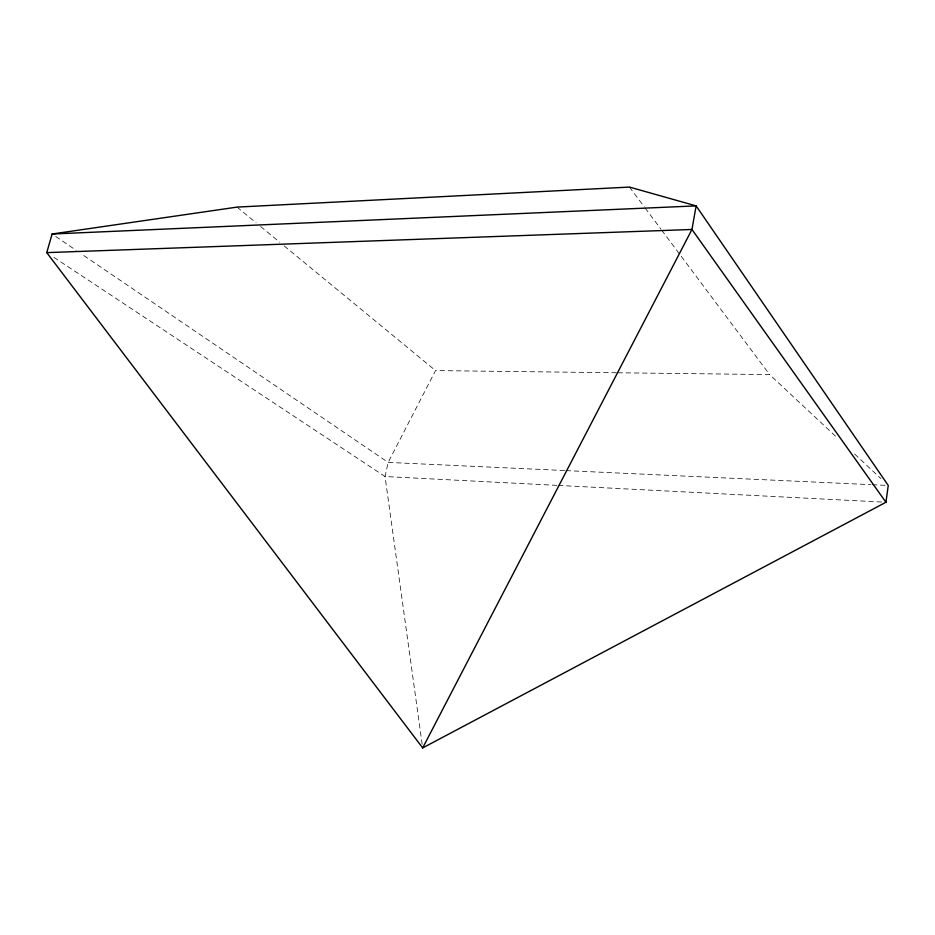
<?xml version="1.0" encoding="UTF-8"?>
<svg xmlns="http://www.w3.org/2000/svg" width="935" height="935" viewBox="0 0 935 935"><rect width="100%" height="100%" fill="white"/><g stroke="black" fill="none" stroke-linecap="round" stroke-linejoin="round"><path stroke-width="0.7" stroke-dasharray="4.67 3.51" d="M616.434 372.749L435.535 370.587L388.165 462.404L385.045 476.523L422.281 745.125M617.895 372.773L769.622 374.584L836.696 437.276M564.576 470.539L388.165 462.404L81.018 253.654M566.037 470.609L870.754 484.657M872.215 484.716L885.34 485.323M556.863 485.358L385.045 476.523L52.839 256.657M558.324 485.429L883.037 502.107M55.726 236.461L76.203 250.381M237.046 207.102L256.108 222.799M260.596 226.492L279.659 242.2M284.147 245.893L435.535 370.587M854.648 454.048L880.922 478.603M629.477 187.082L644.273 206.88M645.15 208.037L660.811 229.005M661.688 230.174L769.622 374.584"/><path stroke-width="1.4" d="M885.948 502.259L888.25 485.464L696.131 205.887L629.477 187.082L237.046 207.102L52.115 234.007L46.75 252.625L422.678 747.918L885.948 502.259L691.958 229.472L696.131 205.887L52.115 234.007M422.678 747.918L691.958 229.472L46.75 252.625"/></g></svg>
